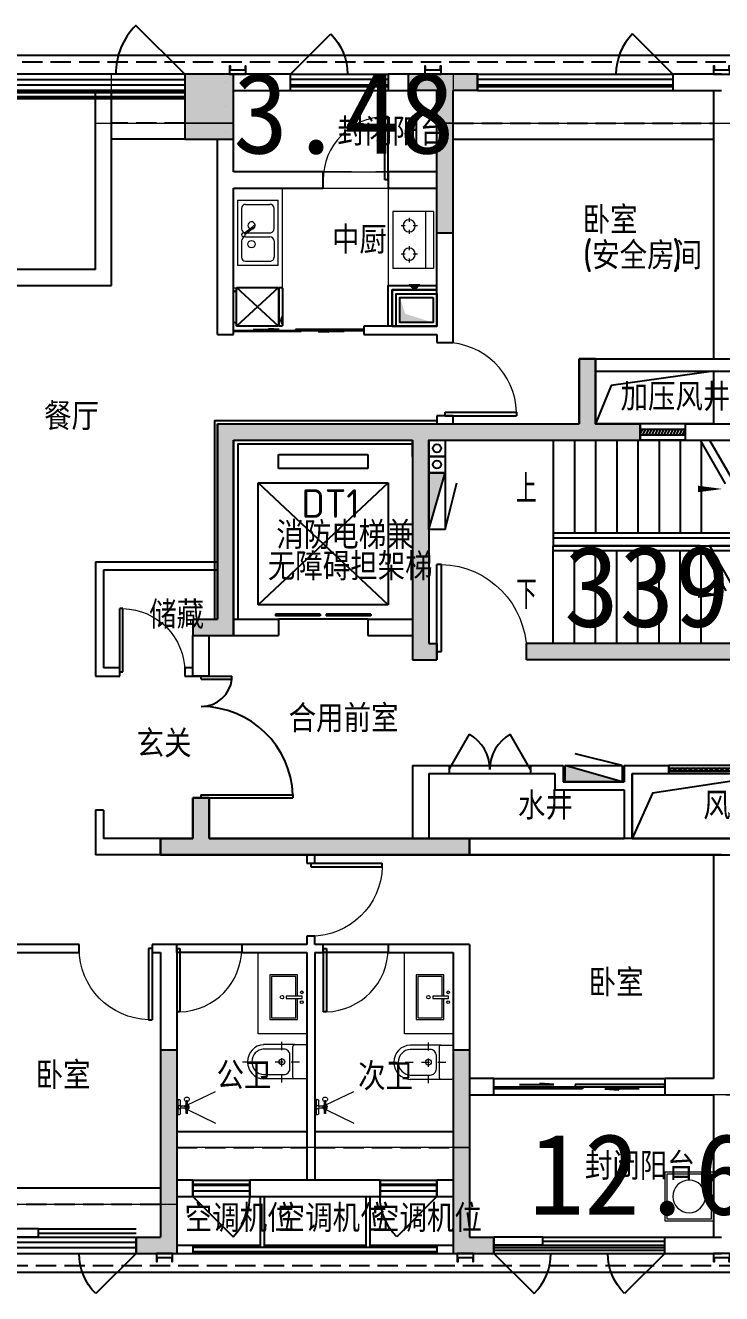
# Model space of a CAD drawing. Extents: x 512858 to 514372, y -232486 to -231710.
# Drawn here: x 513199.88 to 513208.44, y -232245.08 to -232229.49 of the extents above; entities that cross this region are included whole.
import ezdxf

# ---------------------------------------------------------------- set-up
doc = ezdxf.new("R2010")
doc.units = 0
doc.header["$LTSCALE"] = 1000
for name, pattern in [('__DASH', [0.35, 0.25, -0.1]), ('B1+B2户型(2#185报审版）-2$0$__DASH', [0.35, 0.25, -0.1]), ('B1+B2户型(2#185报审版）-2$0$DASH', [0.35, 0.25, -0.1]), ('DASH', [0.35, 0.25, -0.1])]:
    doc.linetypes.add(name, pattern=pattern)
doc.layers.get('0').update_dxf_attribs({"color": 252})
for name, color, linetype in [('0-铝板', 253, 'Continuous'), ('1#HXT-15-27F$0$A-ANNO-50-SYMB', 253, 'Continuous'), ('1#HXT-15-27F$0$A-ANNO-50-TXT', 253, 'Continuous'), ('1#HXT-15-27F$0$A-DOOR', 253, 'Continuous'), ('1#HXT-15-27F$0$A-FIRE-DOOR', 253, 'Continuous'), ('1#HXT-15-27F$0$A-HOLE-E', 253, 'Continuous'), ('1#HXT-15-27F$0$A-PATT-COLU', 253, 'Continuous'), ('1#HXT-15-27F$0$A-STAIR', 253, 'Continuous'), ('1#HXT-15-27F$0$A-STR-CONC-B', 253, 'Continuous'), ('1#HXT-15-27F$0$A-WALL-S', 253, 'Continuous'), ('1#HXT-15-27F$0$A-WINDOW', 253, 'Continuous'), ('1#HXT-15-27F$0$AA-DOOR_FIRE_TEXT', 253, 'Continuous'), ('6#-造型-1F（实施版）金属型材-METAL-S', 253, 'Continuous'), ('A-ANNO-100-TXT', 252, 'Continuous'), ('A-METAL-E', 253, 'Continuous'), ('A-WALL-E', 253, 'Continuous'), ('A-WALL-S', 252, 'Continuous'), ('B1+B2户型(2#185报审版）-2$0$$0$AA-排烟道', 253, 'Continuous'), ('B1+B2户型(2#185报审版）-2$0$A-DOOR', 253, 'Continuous'), ('B1+B2户型(2#185报审版）-2$0$A-FIRE-DOOR', 253, 'Continuous'), ('B1+B2户型(2#185报审版）-2$0$A-HOLE-E', 253, 'Continuous'), ('B1+B2户型(2#185报审版）-2$0$A-METAL-E', 253, 'Continuous'), ('B1+B2户型(2#185报审版）-2$0$A-PART-S', 253, 'Continuous'), ('B1+B2户型(2#185报审版）-2$0$A-PATT-COLU', 253, 'Continuous'), ('B1+B2户型(2#185报审版）-2$0$A-STR-CONC-B', 253, 'Continuous'), ('B1+B2户型(2#185报审版）-2$0$A-STR-CONC-C', 253, 'Continuous'), ('B1+B2户型(2#185报审版）-2$0$A-STR-CONC-E', 253, 'Continuous'), ('B1+B2户型(2#185报审版）-2$0$A-STR-CONC-H', 253, 'Continuous'), ('B1+B2户型(2#185报审版）-2$0$A-WALL-S', 253, 'Continuous'), ('B1+B2户型(2#185报审版）-2$0$A-WINDOW', 253, 'Continuous'), ('B1+B2户型(2#185报审版）-2$0$FURN', 253, 'Continuous'), ('B1+B2户型(2#185报审版）-2$0$ICDA方案_活动家具', 253, 'Continuous'), ('B1+B2户型(2#185报审版）-2$0$WALL', 253, 'Continuous'), ('PUB_HATCH', 252, 'Continuous')]:
    doc.layers.add(name, color=color, linetype=linetype)
for name, color, linetype, lineweight in [('B1+B2户型(2#185报审版）-2$0$AE-FURN-MOVE', 253, 'Continuous', 20), ('面积-计容-住宅-0.5', 1, 'Continuous', 0), ('面积-计容-住宅-1', 1, 'Continuous', 0)]:
    doc.layers.add(name, color=color, linetype=linetype, lineweight=lineweight)
doc.styles.add('1#HXT-15-27F$0$STANDARD', font='GBENOR', dxfattribs={"bigfont": 'GBCBIG'})
doc.styles.add('dw', font='simhei.ttf')
doc.styles.add('TYDG_02', font='TSSDENG.shx', dxfattribs={"width": 0.8, "bigfont": 'hztxt.shx'})

# ---------------------------------------------------------------- blocks, each defined once
blk = doc.blocks.new('1新176wz14')
at = {"layer": 'A-ANNO-100-TXT', "style": 'TYDG_02'}
for s, height, p in [('封闭阳台', 337.6, (-150981, -1319249, 0)), ('卧室', 337.6, (-147966, -1320333)), ('中厨', 337.6, (-151048, -1320579)), ('(', 350, (-147966, -1320771)), ('安全房间', 337.6, (-147849, -1320771)), (')', 350, (-146866, -1320771)), ('加压风井', 337.6, (-147500, -1322510)), ('餐厅', 337.6, (-154588, -1322748)), ('DT1', 350, (-151423, -1323825)), ('消防电梯兼', 337.6, (-151732, -1324210)), ('无障碍担架梯', 337.6, (-151836, -1324595)), ('储藏', 337.6, (-153295, -1325189, 0)), ('合用前室', 337.6, (-151581, -1326463)), ('玄关', 337.6, (-153449, -1326773)), ('水井', 337.6, (-148762, -1327536)), ('风井', 337.6, (-146484, -1327536)), ('卧室', 337.6, (-147893, -1329714)), ('卧室', 337.6, (-154691, -1330851)), ('公卫', 337.6, (-152467, -1330854, -1)), ('次卫', 337.6, (-150727, -1330865, 0)), ('封闭阳台', 337.6, (-147938, -1331968, 0)), ('空调机位', 337.6, (-152858, -1332609)), ('空调机位', 337.6, (-151715, -1332609)), ('空调机位', 337.6, (-150555, -1332609))]:
    blk.add_text(s, height=height, dxfattribs=at).set_placement(p)
blk = doc.blocks.new('1新173qjoijgwjirwj')
at = {"layer": '6#-造型-1F（实施版）金属型材-METAL-S'}
for points in [[(1777290, -392199), (1756460, -392199, 0.414213), (1756260, -392399), (1756260, -399309)], [(1756590, -399659), (1757760, -399659), (1757760, -406959, 0.414214), (1757960, -407159), (1781290, -407159)]]:
    blk.add_lwpolyline(points, format="xyb", dxfattribs=at)
at = {"layer": '6#-造型-1F（实施版）金属型材-METAL-S', "color": 61, "linetype": '__DASH'}
for points in [[(1777290, -392279), (1756460, -392279, 0.414213), (1756340, -392399), (1756340, -399309)], [(1756590, -399579), (1757840, -399579), (1757840, -406959, 0.414214), (1757960, -407079), (1781290, -407079)]]:
    blk.add_lwpolyline(points, format="xyb", dxfattribs=at)
blk = doc.blocks.new('1新172jwqoiwjg')
at = {"layer": '6#-造型-1F（实施版）金属型材-METAL-S', "color": 130}
for points in [[(1766140, -392429), (1766140, -392329), (1766130, -392329), (1766130, -392379), (1765950, -392379), (1765950, -392329), (1765940, -392329), (1765940, -392429), (1766140, -392429)], [(1768540, -392430), (1768540, -392330), (1768530, -392330), (1768530, -392380), (1768350, -392380), (1768350, -392330), (1768340, -392330), (1768340, -392430), (1768540, -392430)], [(1772090, -392429), (1772090, -392329), (1772080, -392329), (1772080, -392379), (1771900, -392379), (1771900, -392329), (1771890, -392329), (1771890, -392429), (1772090, -392429)], [(1765040, -406929), (1765040, -407029), (1765050, -407029), (1765050, -406979), (1765230, -406979), (1765230, -407029), (1765240, -407029), (1765240, -406929), (1765040, -406929)], [(1768740, -406929), (1768740, -407029), (1768750, -407029), (1768750, -406979), (1768930, -406979), (1768930, -407029), (1768940, -407029), (1768940, -406929), (1768740, -406929)], [(1771890, -406929), (1771890, -407029), (1771900, -407029), (1771900, -406979), (1772080, -406979), (1772080, -407029), (1772090, -407029), (1772090, -406929), (1771890, -406929)]]:
    blk.add_lwpolyline(points, dxfattribs=at)
blk = doc.blocks.new('1新90A$C799B250F')
at = {"layer": '0-铝板', "color": 2}
for name in ['1新173qjoijgwjirwj', '1新172jwqoiwjg']:
    blk.add_blockref(name, (-1756590, 406829, 0), dxfattribs=at)
blk = doc.blocks.new('1新160bcq14-27')
at = {"layer": 'A-METAL-E', "elevation": 0}
for points in [[(5200, 5775), (8600, 5775)], [(9900, 5850), (11100, 5850)], [(9900, 5800), (11100, 5800)], [(12200, 5850), (14600, 5850)], [(12200, 5800), (14600, 5800)], [(5200, 5725), (8600, 5725)], [(8700, -7600), (9400, -7600)], [(11000, -7600), (11700, -7600)], [(8700, -7650), (9400, -7650)], [(11000, -7650), (11700, -7650)], [(6800, -8200), (8000, -8200)], [(6800, -8250), (8000, -8250)]]:
    blk.add_lwpolyline(points, dxfattribs=at)
at = {"layer": 'A-METAL-E'}
for points in [[(13000, -8300), (14500, -8300)], [(13000, -8350), (14500, -8350)]]:
    blk.add_lwpolyline(points, dxfattribs=at)
at = {"layer": 'A-WALL-E', "elevation": 0}
for points in [[(5200, 5800), (8600, 5800)], [(5200, 5700), (8600, 5700)]]:
    blk.add_lwpolyline(points, dxfattribs=at)
at = {"layer": 'A-WALL-S'}
for p, q in [((6800, -8200), (5900, -8200)), ((6800, -8300), (6800, -8200)), ((6800, -8300), (5900, -8300)), ((13000, -8300), (12400, -8300)), ((12400, -8400), (12400, -8300)), ((13000, -8400), (12400, -8400)), ((13000, -8400), (13000, -8300))]:
    blk.add_line(p, q, dxfattribs=at)
blk = doc.blocks.new('1新111B1+B2户型(2#185报审版）-2$0$$0$SFEFFSEFSEFESFS')
at = {"layer": 'B1+B2户型(2#185报审版）-2$0$$0$AA-排烟道'}
blk.add_hatch(color=254, dxfattribs=at).paths.add_polyline_path([(220387, 75509), (220327, 75570), (220327, 75448)])
at = {"layer": 'B1+B2户型(2#185报审版）-2$0$$0$AA-排烟道', "color": 254}
for points in [[(220437, 75235), (220837, 75235), (220837, 75735), (220437, 75735)], [(220483, 75280), (220792, 75280), (220792, 75689), (220483, 75689)]]:
    blk.add_lwpolyline(points, close=True, dxfattribs=at)
blk.add_lwpolyline([(220387, 75509), (220327, 75570), (220327, 75448), (220387, 75509)], dxfattribs=at)
blk.add_solid([(220483, 75689), (220682, 75625), (220792, 75689), (220792, 75280)], dxfattribs=at)
at = {"layer": 'B1+B2户型(2#185报审版）-2$0$A-HOLE-E', "ltscale": 0.5}
blk.add_lwpolyline([(220837, 75784), (220837, 75234), (220387, 75234), (220387, 75784)], close=True, dxfattribs=at)
blk = doc.blocks.new('1新123B1+B2户型(2#185报审版）-2$0$FDFSDFSD')
at = {"layer": 'B1+B2户型(2#185报审版）-2$0$AE-FURN-MOVE'}
for points in [[(-600, 600), (0, 600), (0, 0), (-600, 0)], [(-575, 575), (-25, 575), (-25, 25), (-575, 25)]]:
    blk.add_lwpolyline(points, close=True, dxfattribs=at)
blk.add_circle((-300, 300), 200, dxfattribs=at)
blk = doc.blocks.new('1新118B1+B2户型(2#185报审版）-2$0$69865866586652f-nezb')
at = {"color": 250, "linetype": 'B1+B2户型(2#185报审版）-2$0$DASH', "ltscale": 0.2}
for p, q in [((296757, 367901), (296757, 367111)), ((296501, 367416), (297013, 367416))]:
    blk.add_line(p, q, dxfattribs=at)
for p, q in [((296546, 367259), (296546, 367641)), ((296968, 367259), (296968, 367641))]:
    blk.add_line(p, q)
at = {"color": 250}
blk.add_lwpolyline([(296599, 367641), (296599, 367393, 0.414214), (296674, 367318), (296839, 367318, 0.414214), (296914, 367393), (296914, 367641)], format="xyb", dxfattribs=at)
blk.add_lwpolyline([(296546, 367259, -0.414214), (296567, 367281), (296947, 367281, -0.414214), (296968, 367259), (296968, 367132, -0.414214), (296947, 367111), (296567, 367111, -0.414214), (296546, 367132)], format="xyb", close=True)
blk.add_circle((296757, 367416), 35.2, dxfattribs=at)
blk.add_arc((296757, 367629), 211, 3.0492, 176.9508)
blk.add_arc((296757, 367629), 158, 3.0492, 176.9508, dxfattribs=at)
blk = doc.blocks.new('1新117B1+B2户型(2#185报审版）-2$0$235345')
at = {"layer": 'B1+B2户型(2#185报审版）-2$0$AE-FURN-MOVE', "extrusion": (0.001411, -2.82684e-05, 0.999999)}
for points in [[(20, 289), (20, 550), (-320, 550), (-320, 0), (20, 0), (20, 261)], [(0, 289), (0, 530), (-300, 530), (-300, 20), (0, 20), (0, 261)]]:
    blk.add_lwpolyline(points, dxfattribs=at)
at = {"layer": 'B1+B2户型(2#185报审版）-2$0$AE-FURN-MOVE', "extrusion": (0.001411, -2.82684e-05, 0.999999), "elevation": -1}
blk.add_lwpolyline([(-116, 261), (78, 261), (78, 289), (-116, 289)], close=True, dxfattribs=at)
at = {"layer": 'B1+B2户型(2#185报审版）-2$0$AE-FURN-MOVE'}
for centre, radius in [((74, 335), 17.1), ((-169, 275), 21.4), ((73, 215), 17.1)]:
    blk.add_circle(centre, radius, dxfattribs=at)
blk = doc.blocks.new('1新121B1+B2户型(2#185报审版）-2$0$6986586658ff3d')
at = {"layer": 'B1+B2户型(2#185报审版）-2$0$AE-FURN-MOVE'}
for p, q in [((-101, 77), (-82, 77)), ((-101, -77), (-101, 77)), ((-82, -77), (-82, 77)), ((-66, 14), (-13, 14)), ((-14, 13), (-14, 77)), ((13, 14), (14, 14)), ((14, 96), (34, 96)), ((14, 13), (14, 96)), ((14, 77), (34, 77)), ((-101, -67), (-82, -67)), ((-101, -77), (-82, -77)), ((-66, -14), (-13, -14)), ((-14, -77), (-14, -13)), ((13, -14), (14, -14)), ((14, -96), (14, -13)), ((14, -77), (34, -77)), ((14, -96), (34, -96))]:
    blk.add_line(p, q, dxfattribs=at)
for points in [[(-101, 27), (-445, 194)], [(-99, -28), (-445, -197)]]:
    blk.add_lwpolyline(points, dxfattribs=at)
for centre, radius in [((-91, 0), 28.8), ((-91, 0), 24), ((0, 0), 19.2)]:
    blk.add_circle(centre, radius, dxfattribs=at)
for centre, radius, start, end in [((-91, 96), 28.8, 289.4712, 250.5288), ((10, 72), 24.4, 78.4801, 168.9001), ((10, -72), 24.4, 191.0999, 281.5199)]:
    blk.add_arc(centre, radius, start, end, dxfattribs=at)
blk = doc.blocks.new('1新113B1+B2户型(2#185报审版）-2$0$$DorLib2D$00000114')
at = {"color": 0}
blk.add_line((0.5, 0), (-0.207, 0.707), dxfattribs=at)
blk.add_arc((0.5, 0), 1, 135, 180, dxfattribs=at)
blk = doc.blocks.new('1新120B1+B2户型(2#185报审版）-2$0$6986586658665A-Kitchen-4')
at = {"layer": 'B1+B2户型(2#185报审版）-2$0$AE-FURN-MOVE'}
for p, q in [((-400, -500), (-400, 0)), ((400, 0), (-400, 0)), ((400, 0), (400, -500)), ((-350, -100), (-350, -400)), ((-100, -50), (-300, -50)), ((-50, -100), (-50, -400)), ((-16, -94), (67, -201)), ((-4, -84), (79, -191)), ((0, -115), (0, -400)), ((300, -50), (50, -50)), ((350, -100), (350, -400)), ((-100, -450), (-300, -450)), ((50, -450), (300, -450)), ((-400, -500), (400, -500))]:
    blk.add_line(p, q, dxfattribs=at)
for centre, major_axis, start_param, end_param in [((-300, -100), (0, 50), 0.000591, 1.571387), ((-140, -173), (0, 45), 4.711392, 10.994577), ((-100, -100), (0, 50), 4.711798, 6.282594), ((-23, -73), (-0.2, 22.5), 4.156064, 9.712232), ((50, -100), (0, 50), -0.000202, 1.373206), ((90, -173), (0.1, 45), 1.556657, 7.383522), ((300, -100), (0, 50), 4.711798, 6.282594), ((77, -201), (0, 10), 1.588727, 6.019143), ((-300, -400), (0, 50), 1.570205, 3.141002), ((-100, -400), (0, 50), 3.142184, 4.71298), ((50, -400), (0, 50), 1.570205, 3.141002), ((300, -400), (0, 50), 3.142184, 4.71298)]:
    blk.add_ellipse(centre, major_axis=major_axis, ratio=1, start_param=start_param, end_param=end_param, dxfattribs=at)
blk = doc.blocks.new('1新119B1+B2户型(2#185报审版）-2$0$6986586658665A-Kitchen-1')
at = {"layer": 'B1+B2户型(2#185报审版）-2$0$AE-FURN-MOVE'}
for p, q in [((-350, 0), (350, 0)), ((-350, -500), (-350, 0)), ((350, -500), (350, 0)), ((-175, -150), (-175, -100)), ((175, -150), (175, -100)), ((-275, -200), (-225, -200)), ((-175, -300), (-175, -250)), ((-125, -200), (-75, -200)), ((75, -200), (125, -200)), ((175, -300), (175, -250)), ((225, -200), (275, -200)), ((-350, -400), (350, -400)), ((-350, -500), (350, -500))]:
    blk.add_line(p, q, dxfattribs=at)
for centre in [(-175, -200), (175, -200)]:
    blk.add_circle(centre, 75, dxfattribs=at)
blk = doc.blocks.new('1新122B1+B2户型(2#185报审版）-2$0$A$C75447C14')
at = {"layer": 'B1+B2户型(2#185报审版）-2$0$ICDA方案_活动家具'}
for p, q in [((-238, 559), (-238, 588)), ((237, 559), (-238, 559)), ((-238, 35), (-238, 551)), ((-238, 551), (237, 551)), ((237, 551), (-238, 35)), ((-238, 551), (237, 35)), ((-225, 600), (225, 600)), ((237, 588), (237, 559)), ((237, 588), (237, 559)), ((237, 551), (237, 35)), ((237, 551), (237, 35)), ((237, 35), (-238, 35)), ((-185, 0), (-205, 35)), ((185, 0), (-185, 0)), ((205, 35), (185, 0))]:
    blk.add_line(p, q, dxfattribs=at)
at = {"layer": 'B1+B2户型(2#185报审版）-2$0$ICDA方案_活动家具', "extrusion": (4.4081e-39, -1.44111e-29, -1)}
for centre, major_axis, start_param, end_param in [((-225, 588), (8.61, -8.61), 2.356194, 3.926991), ((165, 655), (50.2, -50.2), 0.10668, 1.464116)]:
    blk.add_ellipse(centre, major_axis=major_axis, ratio=1, start_param=start_param, end_param=end_param, dxfattribs=at)
at = {"layer": 'B1+B2户型(2#185报审版）-2$0$ICDA方案_活动家具', "extrusion": (4.40811e-39, -1.44111e-29, -1)}
blk.add_ellipse((225, 588), major_axis=(-8.61, -8.61), ratio=1, start_param=2.356194, end_param=3.926991, dxfattribs=at)
blk = doc.blocks.new('1新116B1+B2户型(2#185报审版）-2$0$$WINLIB2D$00000001')
at = {"color": 0}
for points in [[(-0.5, 0.5), (-0.5, -0.5)], [(-0.5, 0.5), (0.5, 0.5)], [(0.5, -0.5), (0.5, 0.5)], [(0.5, 0.1667), (-0.5, 0.1667)], [(0.5, -0.1667), (-0.5, -0.1667)], [(-0.5, -0.5), (0.5, -0.5)]]:
    blk.add_lwpolyline(points, dxfattribs=at)
blk = doc.blocks.new('1新112B1+B2户型(2#185报审版）-2$0$$DorLib2D$00000001')
for p, q in [((0.45, 0.975), (0.5, 0.975)), ((0.45, 0), (0.45, 0.975)), ((0.5, 0), (0.5, 0.975)), ((0.5, 0), (0.45, 0))]:
    blk.add_line(p, q)
at = {"lineweight": 13}
blk.add_arc((0.475, 0), 0.975, 91.4693, 180, dxfattribs=at)
blk = doc.blocks.new('1新115B1+B2户型(2#185报审版）-2$0$$DorLib2D$00000225')
at = {"color": 0}
for p, q in [((0.475, -0.001), (0.475, 0.752)), ((0.475, 0.752), (0.5, 0.752)), ((0.5, -0.001), (0.5, 0.752)), ((-0.5, 0), (-0.5, 0.252)), ((-0.475, 0.252), (-0.5, 0.252)), ((-0.475, 0), (-0.475, 0.252)), ((-0.475, 0), (-0.5, 0)), ((0.475, -0.001), (0.5, -0.001))]:
    blk.add_line(p, q, dxfattribs=at)
for centre, radius, start, end in [((0.505, -0.002), 0.755, 92.2493, 179.7238), ((-0.501, 0.003), 0.251, 359.7899, 84.0974)]:
    blk.add_arc(centre, radius, start, end, dxfattribs=at)
blk = doc.blocks.new('1新114B1+B2户型(2#185报审版）-2$0$$DorLib2D$00000131')
at = {"color": 0, "linetype": 'Continuous'}
for p, q in [((0.15, 0.125), (0.2319, 0.1973)), ((0.2319, 0.1973), (0.2319, 0.125)), ((-0.5, 0.125), (-0.5, 0)), ((0.0192, 0.125), (-0.5, 0.125)), ((0.0192, 0), (0.0192, 0.125)), ((0.35, 0.125), (0.15, 0.125)), ((-0.5, 0), (0.0192, 0)), ((-0.024, 0), (0.5, 0)), ((-0.024, -0.125), (-0.024, 0)), ((0.5, 0), (0.5, -0.125)), ((-0.35, -0.125), (-0.15, -0.125)), ((-0.2319, -0.1973), (-0.2319, -0.125)), ((-0.15, -0.125), (-0.2319, -0.1973)), ((0.5, -0.125), (-0.024, -0.125))]:
    blk.add_line(p, q, dxfattribs=at)
blk = doc.blocks.new('1新159_FZH')
blk.add_lwpolyline([(-0.5, -0.5), (0.5, -0.5), (0.5, 0.5), (-0.5, 0.5)], close=True)
at = {"layer": 'PUB_HATCH'}
blk.add_solid([(-0.5, -0.5), (0.5, -0.5), (-0.5, 0.5), (0.5, 0.5)], dxfattribs=at)
blk = doc.blocks.new('1新110B1+B2户型(2#185报审版）-2')
at = {"layer": 'B1+B2户型(2#185报审版）-2$0$A-PATT-COLU'}
for points in [[(-149657, -995104), (-149657, -994971), (-150107, -994971), (-150107, -995171), (-149757, -995171)], [(-149257, -994971), (-149657, -994971), (-149657, -995104), (-149557, -995171), (-149257, -995171)], [(-149557, -996921), (-149557, -995171), (-149657, -995104), (-149757, -995171), (-149757, -996921)], [(-147907, -999338), (-147807, -999271), (-147807, -998471), (-148007, -998471), (-148007, -999271)], [(-152457, -999271), (-152257, -999471), (-150057, -999471), (-149957, -999404), (-149957, -999271)], [(-152457, -1001071), (-152257, -1001071), (-152257, -999471), (-152457, -999271)], [(-149957, -999404), (-149857, -999471), (-149657, -999471), (-149657, -999271), (-149957, -999271)], [(-149657, -999271), (-149657, -999471), (-147907, -999471), (-147907, -999338), (-148007, -999271)], [(-147907, -999338), (-147907, -999471), (-147707, -999471), (-147707, -999271), (-147807, -999271)], [(-150057, -999671), (-149857, -999671), (-149857, -999471), (-149957, -999404), (-150057, -999471)], [(-152457, -1001671), (-152257, -1001871), (-152257, -1001071), (-152457, -1001071)], [(-152757, -1001871), (-152657, -1001871), (-152657, -1001671), (-152757, -1001671)], [(-152657, -1001671), (-152657, -1001871), (-152257, -1001871), (-152457, -1001671)], [(-152657, -1004438), (-152557, -1004371), (-152557, -1003871), (-152757, -1003871), (-152757, -1004371)], [(-152657, -1004438), (-152757, -1004371), (-153157, -1004371), (-153157, -1004571), (-152657, -1004571)], [(-151257, -1004571), (-151257, -1004371), (-152557, -1004371), (-152657, -1004438), (-152657, -1004571)], [(-149357, -1004371), (-151257, -1004371), (-151257, -1004571), (-149357, -1004571)], [(-153157, -1006971), (-153157, -1008671), (-152957, -1008671), (-152957, -1006971)], [(-149557, -1006971), (-149557, -1007421), (-149357, -1007421), (-149357, -1006971)], [(-149357, -1007421), (-149557, -1007421), (-149557, -1008671), (-149357, -1008671)], [(-152957, -1008671), (-153157, -1008671), (-153157, -1009271), (-152957, -1009471)], [(-149357, -1008671), (-149557, -1008671), (-149557, -1009471), (-149357, -1009271)], [(-153457, -1009471), (-152957, -1009471), (-153157, -1009271), (-153457, -1009271)], [(-149357, -1009271), (-149557, -1009471), (-149057, -1009471), (-149057, -1009271)]]:
    blk.add_hatch(color=256, dxfattribs=at).paths.add_polyline_path(points)
at = {"layer": 'B1+B2户型(2#185报审版）-2$0$A-DOOR'}
for p, q in [((-152157, -1005671), (-152957, -1005671)), ((-152157, -1005771), (-152957, -1005771)), ((-150357, -1005671), (-151157, -1005671)), ((-150357, -1005771), (-151157, -1005771)), ((-149057, -1007321), (-146957, -1007321)), ((-149057, -1007521), (-146957, -1007521))]:
    blk.add_line(p, q, dxfattribs=at)
at = {"layer": 'B1+B2户型(2#185报审版）-2$0$A-METAL-E'}
for points in [[(-151932, -1008771), (-151932, -1009396)], [(-151882, -1008771), (-151882, -1009396)], [(-150632, -1008771), (-150632, -1009396)], [(-150582, -1008771), (-150582, -1009396)], [(-152757, -1009396), (-149757, -1009396)], [(-152757, -1009446), (-149757, -1009446)]]:
    blk.add_lwpolyline(points, dxfattribs=at)
at = {"layer": 'B1+B2户型(2#185报审版）-2$0$A-PART-S'}
for p, q in [((-151557, -994971), (-152257, -994971)), ((-151557, -995171), (-151557, -994971)), ((-150107, -994971), (-150357, -994971)), ((-150357, -994971), (-150357, -995171)), ((-149257, -994971), (-149257, -995171)), ((-146257, -994971), (-146857, -994971)), ((-146857, -994971), (-146857, -995171)), ((-152257, -995171), (-151557, -995171)), ((-150357, -995171), (-150107, -995171)), ((-146857, -995171), (-146257, -995171)), ((-152757, -1008571), (-152957, -1008571)), ((-152757, -1008771), (-152757, -1008571)), ((-151257, -1008571), (-152057, -1008571)), ((-152057, -1008571), (-152057, -1008771)), ((-150457, -1008571), (-151257, -1008571)), ((-150457, -1008771), (-150457, -1008571)), ((-149557, -1008571), (-149757, -1008571)), ((-149757, -1008571), (-149757, -1008771)), ((-152957, -1008771), (-152757, -1008771)), ((-152057, -1008771), (-151257, -1008771)), ((-151257, -1008771), (-150457, -1008771)), ((-149757, -1008771), (-149557, -1008771)), ((-153457, -1009471), (-153457, -1009271)), ((-152957, -1009371), (-152757, -1009371)), ((-152757, -1009371), (-152757, -1009471)), ((-149757, -1009371), (-149557, -1009371)), ((-149757, -1009371), (-149757, -1009471)), ((-149057, -1009471), (-149057, -1009371)), ((-146957, -1009371), (-146957, -1009271)), ((-146957, -1009271), (-146257, -1009271)), ((-146957, -1009471), (-146957, -1009371)), ((-152957, -1009471), (-152757, -1009471)), ((-149757, -1009471), (-149557, -1009471)), ((-146957, -1009471), (-146257, -1009471))]:
    blk.add_line(p, q, dxfattribs=at)
at = {"layer": 'B1+B2户型(2#185报审版）-2$0$A-STR-CONC-B'}
for p, q in [((-149657, -994971), (-150107, -994971)), ((-150107, -995171), (-150107, -994971)), ((-149257, -994971), (-149657, -994971)), ((-149257, -995171), (-149257, -994971)), ((-149757, -995171), (-150107, -995171)), ((-149757, -996921), (-149757, -995171)), ((-149557, -996921), (-149557, -995171)), ((-149257, -995171), (-149557, -995171)), ((-149757, -996921), (-149557, -996921)), ((-148007, -999271), (-148007, -998471)), ((-148007, -998471), (-147807, -998471)), ((-147807, -999271), (-147807, -998471)), ((-152457, -999271), (-149957, -999271)), ((-152457, -1001071), (-152457, -999271)), ((-149957, -999271), (-149657, -999271)), ((-149657, -999271), (-148007, -999271)), ((-147807, -999271), (-147707, -999271)), ((-152257, -999471), (-150057, -999471)), ((-152257, -1001071), (-152257, -999471)), ((-150057, -999671), (-150057, -999471)), ((-149857, -999671), (-149857, -999471)), ((-149857, -999471), (-149657, -999471)), ((-149657, -999471), (-147907, -999471)), ((-147907, -999471), (-147707, -999471)), ((-152457, -1001671), (-152457, -1001071)), ((-152257, -1001871), (-152257, -1001071)), ((-152757, -1001671), (-152657, -1001671)), ((-152757, -1001671), (-152757, -1001871)), ((-152657, -1001671), (-152457, -1001671)), ((-152757, -1001871), (-152657, -1001871)), ((-152657, -1001871), (-152257, -1001871)), ((-152757, -1004371), (-152757, -1003871)), ((-152757, -1003871), (-152557, -1003871)), ((-152557, -1004371), (-152557, -1003871)), ((-152757, -1004371), (-153157, -1004371)), ((-153157, -1004571), (-153157, -1004371)), ((-151257, -1004371), (-152557, -1004371)), ((-149357, -1004371), (-151257, -1004371)), ((-149357, -1004571), (-149357, -1004371)), ((-152657, -1004571), (-153157, -1004571)), ((-151257, -1004571), (-152657, -1004571)), ((-149357, -1004571), (-151257, -1004571)), ((-153157, -1006971), (-153157, -1008671)), ((-152957, -1006971), (-153157, -1006971)), ((-152957, -1006971), (-152957, -1008671)), ((-149557, -1006971), (-149557, -1007421)), ((-149357, -1006971), (-149557, -1006971)), ((-149357, -1006971), (-149357, -1007421)), ((-149557, -1007421), (-149557, -1008671)), ((-149357, -1007421), (-149357, -1008671)), ((-153157, -1008671), (-153157, -1009271)), ((-152957, -1008671), (-152957, -1009471)), ((-149557, -1008671), (-149557, -1009471)), ((-149357, -1008671), (-149357, -1009271)), ((-153457, -1009271), (-153157, -1009271)), ((-153457, -1009271), (-153457, -1009471)), ((-149357, -1009271), (-149057, -1009271)), ((-149057, -1009271), (-149057, -1009471)), ((-153457, -1009471), (-152957, -1009471)), ((-149557, -1009471), (-149057, -1009471))]:
    blk.add_line(p, q, dxfattribs=at)
at = {"layer": 'B1+B2户型(2#185报审版）-2$0$A-STR-CONC-E'}
for points in [[(-152857, -995771), (-153757, -995771)], [(-149557, -995771), (-146357, -995771)], [(-152957, -1007971), (-151357, -1007971)], [(-151257, -1007971), (-149557, -1007971)], [(-153157, -1008671), (-155657, -1008671)], [(-152757, -1009371), (-151957, -1009371)], [(-151957, -1009371), (-151932, -1009371)], [(-151882, -1009371), (-150632, -1009371)], [(-150582, -1009371), (-150557, -1009371)], [(-150557, -1009371), (-149757, -1009371)], [(-152757, -1009471), (-149757, -1009471)]]:
    blk.add_lwpolyline(points, dxfattribs=at)
at = {"layer": 'B1+B2户型(2#185报审版）-2$0$A-STR-CONC-H', "linetype": 'B1+B2户型(2#185报审版）-2$0$DASH'}
for points in [[(-152857, -995571), (-153757, -995571)], [(-149557, -995571), (-146357, -995571)], [(-152957, -1008171), (-151357, -1008171)], [(-151257, -1008171), (-149557, -1008171)], [(-153157, -1008871), (-155657, -1008871)]]:
    blk.add_lwpolyline(points, dxfattribs=at)
at = {"layer": 'B1+B2户型(2#185报审版）-2$0$A-WALL-S'}
for p, q in [((-153957, -997371), (-153957, -995171)), ((-153957, -995171), (-153757, -995171)), ((-153757, -997571), (-153757, -995171)), ((-152357, -995071), (-152357, -995071)), ((-146357, -995171), (-146357, -998471)), ((-152357, -995371), (-152357, -995371)), ((-152457, -996271), (-152457, -995771)), ((-152357, -995671), (-152357, -995671)), ((-152257, -996171), (-152257, -995771)), ((-152457, -998171), (-152457, -996271)), ((-151157, -996171), (-152257, -996171)), ((-151157, -996371), (-151157, -996171)), ((-149757, -996171), (-150357, -996171)), ((-150357, -996171), (-150357, -996371)), ((-149757, -996371), (-149757, -996171)), ((-152257, -998071), (-152257, -996371)), ((-152257, -996371), (-151157, -996371)), ((-150357, -996371), (-149757, -996371)), ((-149757, -998071), (-149757, -996921)), ((-149557, -998071), (-149557, -996921)), ((-153957, -997371), (-155757, -997371)), ((-155757, -997571), (-153757, -997571)), ((-152257, -998171), (-152257, -998071)), ((-149757, -998071), (-150657, -998071)), ((-150657, -998071), (-150657, -998171)), ((-152457, -998171), (-152257, -998171)), ((-150657, -998171), (-149757, -998171)), ((-147807, -998471), (-146257, -998471)), ((-147807, -998621), (-146257, -998621)), ((-152457, -1000971), (-153957, -1000971)), ((-153957, -1000971), (-153957, -1002371)), ((-152457, -1001071), (-153857, -1001071)), ((-153857, -1001071), (-153857, -1002271)), ((-152757, -1002271), (-152757, -1001871)), ((-152557, -1002371), (-152557, -1001871)), ((-153657, -1002271), (-153857, -1002271)), ((-153657, -1002371), (-153657, -1002271)), ((-152757, -1002271), (-152857, -1002271)), ((-152857, -1002271), (-152857, -1002371)), ((-153957, -1002371), (-153657, -1002371)), ((-152857, -1002371), (-152757, -1002371)), ((-152557, -1002371), (-152757, -1002371)), ((-152557, -1003871), (-152757, -1003871)), ((-153957, -1004021), (-153957, -1004571)), ((-153857, -1004021), (-153957, -1004021)), ((-153857, -1004021), (-153857, -1004371)), ((-153157, -1004371), (-153857, -1004371)), ((-146257, -1004371), (-149357, -1004371)), ((-153157, -1004571), (-153957, -1004571)), ((-151357, -1004571), (-151357, -1004671)), ((-151357, -1004671), (-151257, -1004671)), ((-151257, -1004671), (-151257, -1004571)), ((-146257, -1004571), (-149357, -1004571)), ((-146357, -1004571), (-146357, -1007321)), ((-151257, -1005571), (-151357, -1005571)), ((-151357, -1005571), (-151357, -1005671)), ((-151257, -1005671), (-151257, -1005571)), ((-154157, -1005671), (-155457, -1005671)), ((-155457, -1005771), (-154157, -1005771)), ((-154157, -1005771), (-154157, -1005671)), ((-153057, -1005671), (-153257, -1005671)), ((-153257, -1005671), (-153257, -1005771)), ((-153257, -1005771), (-153157, -1005771)), ((-153157, -1005771), (-153157, -1006971)), ((-152957, -1005671), (-153057, -1005671)), ((-152957, -1005771), (-152957, -1005671)), ((-152957, -1005771), (-152957, -1006971)), ((-152957, -1005771), (-152957, -1005771)), ((-151357, -1005671), (-152157, -1005671)), ((-152157, -1005671), (-152157, -1005771)), ((-152157, -1005771), (-151357, -1005771)), ((-151357, -1005771), (-151357, -1008571)), ((-151157, -1005671), (-151257, -1005671)), ((-151257, -1005771), (-151257, -1008571)), ((-151257, -1005771), (-151157, -1005771)), ((-151157, -1005771), (-151157, -1005671)), ((-149357, -1005671), (-150357, -1005671)), ((-150357, -1005671), (-150357, -1005771)), ((-150357, -1005771), (-149557, -1005771)), ((-149557, -1005771), (-149557, -1006971)), ((-149357, -1005671), (-149357, -1006971)), ((-149057, -1007321), (-149357, -1007321)), ((-149057, -1007521), (-149057, -1007321)), ((-146357, -1007321), (-146957, -1007321)), ((-146957, -1007321), (-146957, -1007521)), ((-149357, -1007521), (-149057, -1007521)), ((-146957, -1007521), (-146357, -1007521)), ((-146357, -1007521), (-146357, -1009271))]:
    blk.add_line(p, q, dxfattribs=at)
at = {"layer": 'B1+B2户型(2#185报审版）-2$0$A-WALL-S', "linetype": 'B1+B2户型(2#185报审版）-2$0$__DASH'}
for p, q in [((-149557, -998271), (-149557, -998071)), ((-149757, -998171), (-149757, -998271)), ((-149757, -998271), (-149557, -998271)), ((-149557, -999171), (-149757, -999171)), ((-149757, -999171), (-149757, -999271)), ((-149557, -999271), (-149557, -999171))]:
    blk.add_line(p, q, dxfattribs=at)
at = {"layer": 'B1+B2户型(2#185报审版）-2$0$A-WINDOW'}
for p, q in [((-152857, -994971), (-161757, -994971)), ((-152857, -995038), (-161690, -995038)), ((-152857, -995104), (-161624, -995104)), ((-152857, -995171), (-161557, -995171))]:
    blk.add_line(p, q, dxfattribs=at)
at = {"layer": 'B1+B2户型(2#185报审版）-2$0$A-WINDOW', "extrusion": (0, 0, -1), "elevation": 0}
blk.add_lwpolyline([(152857, -994971), (153458, -994370, -0.198912), (153707, -994971)], format="xyb", dxfattribs=at)
at = {"layer": 'B1+B2户型(2#185报审版）-2$0$AE-FURN-MOVE'}
blk.add_lwpolyline([(-152257, -996371), (-150357, -996371), (-150357, -998071), (-150357, -998071), (-150357, -998071)], dxfattribs=at)
at = {"layer": 'B1+B2户型(2#185报审版）-2$0$AE-FURN-MOVE', "elevation": 0}
blk.add_lwpolyline([(-152257, -997596), (-151657, -997596), (-151657, -996371)], dxfattribs=at)
at = {"layer": 'B1+B2户型(2#185报审版）-2$0$AE-FURN-MOVE'}
for points in [[(-150307, -998071), (-149757, -998071), (-149757, -997621), (-150307, -997621)], [(-151957, -1005771), (-151357, -1005771), (-151357, -1006771), (-151957, -1006771)], [(-150157, -1005771), (-149557, -1005771), (-149557, -1006771), (-150157, -1006771)]]:
    blk.add_lwpolyline(points, close=True, dxfattribs=at)
at = {"layer": 'B1+B2户型(2#185报审版）-2$0$WALL'}
for points in [[(-150357, -998071), (-150357, -997571), (-149757, -997571)], [(-150307, -998071), (-150307, -997621), (-149757, -997621)]]:
    blk.add_lwpolyline(points, dxfattribs=at)
for name, p, rotation in [('1新122B1+B2户型(2#185报审版）-2$0$A$C75447C14', (-152257, -997833, 0), 270), ('1新117B1+B2户型(2#185报审版）-2$0$235345', (-151493, -1006596, 0), 0.0020718124973587), ('1新117B1+B2户型(2#185报审版）-2$0$235345', (-149693, -1006596, 0), 0.0020718124973587)]:
    blk.add_blockref(name, p, dxfattribs=dict(rotation=rotation))
at = {"extrusion": (2.93874e-39, -2.8026e-45, -1), "zscale": -1, "rotation": 270}
blk.add_blockref('1新111B1+B2户型(2#185报审版）-2$0$$0$SFEFFSEFSEFESFS', (74523, -777234), dxfattribs=at)
at = {"layer": 'B1+B2户型(2#185报审版）-2$0$A-DOOR', "linetype": 'B1+B2户型(2#185报审版）-2$0$__DASH'}
for p, xscale, yscale, zscale, rotation in [((-150757, -996271), -800, -800, 200, 179.9999999999487), ((-149657, -998721), -900, -900, 200, 90), ((-151307, -1005121), -900, 900, 100, 270.0000452578169), ((-153707, -1005721), -900, 900, 100, 180)]:
    blk.add_blockref('1新112B1+B2户型(2#185报审版）-2$0$$DorLib2D$00000001', p, dxfattribs=dict(at, xscale=xscale, yscale=yscale, zscale=zscale, rotation=rotation))
at = {"layer": 'B1+B2户型(2#185报审版）-2$0$A-DOOR', "zscale": 100, "rotation": 180}
for name, p, xscale, yscale in [('1新114B1+B2户型(2#185报审版）-2$0$$DorLib2D$00000131', (-151457, -998121), -1600, 100), ('1新112B1+B2户型(2#185报审版）-2$0$$DorLib2D$00000001', (-153257, -1002321), 800, -800), ('1新112B1+B2户型(2#185报审版）-2$0$$DorLib2D$00000001', (-152557, -1005721), 800, 800), ('1新112B1+B2户型(2#185报审版）-2$0$$DorLib2D$00000001', (-150757, -1005721), 800, 800)]:
    blk.add_blockref(name, p, dxfattribs=dict(at, xscale=xscale, yscale=yscale))
at = {"layer": 'B1+B2户型(2#185报审版）-2$0$A-DOOR', "xscale": 2100, "yscale": -200, "zscale": 200}
blk.add_blockref('1新114B1+B2户型(2#185报审版）-2$0$$DorLib2D$00000131', (-148007, -1007421), dxfattribs=at)
at = {"layer": 'B1+B2户型(2#185报审版）-2$0$A-FIRE-DOOR', "xscale": -1500, "yscale": -1500, "zscale": 200, "rotation": 90}
blk.add_blockref('1新115B1+B2户型(2#185报审版）-2$0$$DorLib2D$00000225', (-152657, -1003121), dxfattribs=at)
at = {"layer": 'B1+B2户型(2#185报审版）-2$0$A-STR-CONC-C', "xscale": 600, "yscale": 800.0000000116415, "zscale": 800.0000000116415}
blk.add_blockref('1新159_FZH', (-152557, -995371), dxfattribs=at)
at = {"layer": 'B1+B2户型(2#185报审版）-2$0$A-WINDOW', "linetype": 'B1+B2户型(2#185报审版）-2$0$__DASH', "yscale": 700, "zscale": -700}
for p, xscale in [((-151207, -994971), -700), ((-147207, -994971), 700)]:
    blk.add_blockref('1新113B1+B2户型(2#185报审版）-2$0$$DorLib2D$00000114', p, dxfattribs=dict(at, xscale=xscale))
at = {"layer": 'B1+B2户型(2#185报审版）-2$0$A-WINDOW', "yscale": 200, "zscale": 200}
for p, xscale, rotation in [((-150957, -995071), -1200, 180.0000277296439), ((-148057, -995071), -2400, 180)]:
    blk.add_blockref('1新116B1+B2户型(2#185报审版）-2$0$$WINLIB2D$00000001', p, dxfattribs=dict(at, xscale=xscale, rotation=rotation))
at = {"layer": 'B1+B2户型(2#185报审版）-2$0$A-WINDOW'}
for p, xscale, yscale, zscale in [((-152407, -1008671), 700, 200, 200), ((-150107, -1008671), 700, 200, 200), ((-154507, -1009371), 2100, 200, 200), ((-148007, -1009421), 2100, 100, 100)]:
    blk.add_blockref('1新116B1+B2户型(2#185报审版）-2$0$$WINLIB2D$00000001', p, dxfattribs=dict(at, xscale=xscale, yscale=yscale, zscale=zscale))
at = {"layer": 'B1+B2户型(2#185报审版）-2$0$A-WINDOW', "linetype": 'B1+B2户型(2#185报审版）-2$0$__DASH', "yscale": 700, "zscale": -700, "rotation": 180}
for p, xscale in [((-152407, -1008771), 700), ((-150107, -1008771), -700), ((-153807, -1009471), -700), ((-148707, -1009471), 700), ((-147307, -1009471), -700)]:
    blk.add_blockref('1新113B1+B2户型(2#185报审版）-2$0$$DorLib2D$00000114', p, dxfattribs=dict(at, xscale=xscale))
at = {"layer": 'B1+B2户型(2#185报审版）-2$0$AE-FURN-MOVE', "rotation": 90.00207625545772}
for p in [(215764, -1303859), (217564, -1303864)]:
    blk.add_blockref('1新118B1+B2户型(2#185报审版）-2$0$69865866586652f-nezb', p, dxfattribs=at)
at = {"layer": 'B1+B2户型(2#185报审版）-2$0$AE-FURN-MOVE', "extrusion": (2.82798e-05, -4.50757e-07, -1), "zscale": -1}
for p in [(152923, -1007673, -4), (151223, -1007673, -4)]:
    blk.add_blockref('1新121B1+B2户型(2#185报审版）-2$0$6986586658ff3d', p, dxfattribs=at)
at = {"layer": 'B1+B2户型(2#185报审版）-2$0$AE-FURN-MOVE', "color": 1, "extrusion": (2.93874e-39, 5.60519e-45, -1), "zscale": -1, "rotation": 359.9997035940846}
blk.add_blockref('1新123B1+B2户型(2#185报审版）-2$0$FDFSDFSD', (146957, -1009071), dxfattribs=at)
at = {"layer": 'B1+B2户型(2#185报审版）-2$0$FURN', "rotation": 90}
blk.add_blockref('1新120B1+B2户型(2#185报审版）-2$0$6986586658665A-Kitchen-4', (-152210, -996921), dxfattribs=at)
at = {"layer": 'B1+B2户型(2#185报审版）-2$0$FURN', "extrusion": (2.93874e-39, -1.44111e-29, -1), "zscale": -1, "rotation": 270}
blk.add_blockref('1新119B1+B2户型(2#185报审版）-2$0$6986586658665A-Kitchen-1', (150298, -997010, 0), dxfattribs=at)
blk = doc.blocks.new('1新231#HXT-15-27F$0$$TWTSYS$00000508')
for p, q in [((-0.5, 0.5), (0.324, 1.224)), ((-0.5, 0.5), (-0.5, -0.5)), ((-0.5, -0.5), (0.5, 0.5)), ((0.5, 0.5), (-0.5, 0.5)), ((0.5, -0.5), (0.5, 0.5)), ((-0.5, -0.5), (0.5, -0.5))]:
    blk.add_line(p, q)
blk.add_solid([(0.5, -0.5), (0.5, 0.5), (-0.5, -0.5)])
blk = doc.blocks.new('1新241#HXT-15-27F$0$$WINLIB2D$00000039')
at = {"color": 0}
for points in [[(-0.5, 0.5), (-0.5, -0.5)], [(0.5, 0.5), (-0.5, 0.5)], [(0.5, -0.5), (0.5, 0.5)], [(-0.5, 0.167), (0.5, 0.167)], [(-0.384, -0.167), (-0.448, 0.167)], [(-0.316, -0.167), (-0.38, 0.167)], [(-0.248, -0.167), (-0.312, 0.167)], [(-0.18, -0.167), (-0.244, 0.167)], [(-0.112, -0.167), (-0.176, 0.167)], [(-0.044, -0.167), (-0.108, 0.167)], [(0.024, -0.167), (-0.04, 0.167)], [(0.092, -0.167), (0.028, 0.167)], [(0.16, -0.167), (0.096, 0.167)], [(0.228, -0.167), (0.164, 0.167)], [(0.296, -0.167), (0.232, 0.167)], [(0.364, -0.167), (0.3, 0.167)], [(0.432, -0.167), (0.368, 0.167)], [(0.5, -0.167), (0.436, 0.167)], [(-0.452, -0.167), (-0.5, 0.084)], [(-0.5, -0.167), (0.5, -0.167)], [(0.5, -0.5), (-0.5, -0.5)]]:
    blk.add_lwpolyline(points, dxfattribs=at)
blk = doc.blocks.new('1新191#HXT-15-27F$0$$DorLib2D$00000001')
for p, q in [((0.45, 0.975), (0.5, 0.975)), ((0.45, 0), (0.45, 0.975)), ((0.5, 0), (0.5, 0.975)), ((0.5, 0), (0.45, 0))]:
    blk.add_line(p, q)
at = {"lineweight": 13}
blk.add_arc((0.475, 0), 0.975, 91.4693, 180, dxfattribs=at)
blk = doc.blocks.new('1新201#HXT-15-27F$0$$DorLib2D$00000127')
at = {"color": 0}
for points in [[(-0.533, 0.795), (-0.533, 0.69)], [(-0.033, 0.795), (-0.533, 0.795)], [(-0.033, 0.795), (-0.033, 0.69)], [(0.533, 0.795), (0.033, 0.795)], [(0.033, 0.795), (0.033, 0.69)], [(0.533, 0.795), (0.533, 0.69)], [(-0.033, 0.69), (-0.533, 0.69)], [(0.533, 0.69), (0.033, 0.69)], [(0.5, 0.5), (-0.5, 0.5)]]:
    blk.add_lwpolyline(points, dxfattribs=at)
blk = doc.blocks.new('1新221#HXT-15-27F$0$$DorLib2D$00000231')
at = {"color": 0}
for p, q in [((-0.5, 0), (-0.25, 0.433)), ((0.5, 0), (0.25, 0.433))]:
    blk.add_line(p, q, dxfattribs=at)
for centre, start, end in [((-0.5, 0), 0, 60), ((0.5, 0), 120, 180)]:
    blk.add_arc(centre, 0.5, start, end, dxfattribs=at)
blk = doc.blocks.new('1新211#HXT-15-27F$0$$DorLib2D$00000225')
at = {"color": 0}
for p, q in [((0.475, -0.001), (0.475, 0.752)), ((0.475, 0.752), (0.5, 0.752)), ((0.5, -0.001), (0.5, 0.752)), ((-0.5, 0), (-0.5, 0.252)), ((-0.475, 0.252), (-0.5, 0.252)), ((-0.475, 0), (-0.475, 0.252)), ((-0.475, 0), (-0.5, 0)), ((0.475, -0.001), (0.5, -0.001))]:
    blk.add_line(p, q, dxfattribs=at)
for centre, radius, start, end in [((0.505, -0.002), 0.755, 92.2493, 179.7238), ((-0.501, 0.003), 0.251, 359.7899, 84.0974)]:
    blk.add_arc(centre, radius, start, end, dxfattribs=at)
blk = doc.blocks.new('1新181#HXT-15-27F')
at = {"layer": '1#HXT-15-27F$0$A-PATT-COLU'}
for points in [[(-147807, -998471), (-148007, -998471), (-148007, -999271), (-147907, -999338), (-147807, -999271)], [(-152357, -999371), (-152457, -999271), (-152457, -1001671), (-152357, -1001771), (-152257, -1001871), (-152257, -999471)], [(-152357, -999371), (-152257, -999471), (-150057, -999471), (-149957, -999404), (-149957, -999271), (-152457, -999271)], [(-149957, -999404), (-149857, -999471), (-147907, -999471), (-147907, -999338), (-148007, -999271), (-149957, -999271)], [(-147907, -999338), (-147907, -999471), (-147257, -999471), (-147257, -999271), (-147807, -999271)], [(-149957, -999404), (-150057, -999471), (-150057, -1001771), (-149957, -1001771), (-149857, -1001771), (-149857, -999471)], [(-152757, -1001671), (-152757, -1001871), (-152657, -1001871), (-152657, -1001771), (-152657, -1001671)], [(-152657, -1001771), (-152657, -1001871), (-152257, -1001871), (-152357, -1001771), (-152457, -1001671), (-152657, -1001671)], [(-149957, -1001771), (-150057, -1001771), (-150057, -1002171), (-149957, -1002071), (-149857, -1001971), (-149857, -1001771)], [(-149957, -1002071), (-150057, -1002171), (-149757, -1002171), (-149757, -1001971), (-149857, -1001971)], [(-143757, -1002171), (-143757, -1001971), (-148657, -1001971), (-148657, -1002171)], [(-152557, -1003871), (-152757, -1003871), (-152757, -1004371), (-152657, -1004438), (-152557, -1004371)], [(-153157, -1004371), (-153157, -1004571), (-152657, -1004571), (-152657, -1004438), (-152757, -1004371)], [(-152657, -1004438), (-152657, -1004571), (-149957, -1004571), (-149957, -1004471), (-149957, -1004371), (-152557, -1004371)], [(-149957, -1004471), (-149957, -1004571), (-149357, -1004571), (-149357, -1004371), (-149957, -1004371)]]:
    blk.add_hatch(color=256, dxfattribs=at).paths.add_polyline_path(points, flags=17)
at = {"layer": '1#HXT-15-27F$0$A-ANNO-50-SYMB'}
for points in [[(-148457, -1000071, 0, 0, 0), (-146247, -1000071, 0, 80, 0), (-146547, -1000071, 0, 0, 0)], [(-148457, -1001371, 0, 0, 0), (-146247, -1001371, 0, 80, 0), (-146547, -1001371, 0, 0, 0)]]:
    blk.add_lwpolyline(points, format="xyseb", dxfattribs=at)
at = {"layer": '1#HXT-15-27F$0$A-DOOR'}
for p, q in [((-149607, -1003471), (-148607, -1003471)), ((-149607, -1003571), (-148607, -1003571))]:
    blk.add_line(p, q, dxfattribs=at)
at = {"layer": '1#HXT-15-27F$0$A-HOLE-E'}
for points in [[(-147807, -998621), (-146357, -998621), (-146357, -999271), (-147807, -999271)], [(-147357, -1003571), (-145507, -1003571), (-145507, -1004371), (-147357, -1004371)]]:
    blk.add_lwpolyline(points, close=True, dxfattribs=at)
for points in [[(-146357, -998621), (-147617, -998800), (-147807, -999271)], [(-145507, -1003571), (-147107, -1003812), (-147357, -1004371)]]:
    blk.add_lwpolyline(points, dxfattribs=at)
at = {"layer": '1#HXT-15-27F$0$A-STAIR'}
for p, q in [((-148327, -999471), (-146521, -999471)), ((-148327, -999471), (-148327, -1000611)), ((-148067, -999471), (-148067, -1000611)), ((-147807, -999471), (-147807, -1000611)), ((-147547, -999471), (-147547, -1000611)), ((-147287, -999471), (-147287, -1000611)), ((-147027, -999471), (-147027, -1000611)), ((-146767, -999471), (-146767, -1000611)), ((-146521, -999471), (-146212, -1000007)), ((-146507, -999495), (-146507, -1000611)), ((-146406, -999471), (-143907, -999471)), ((-146406, -999471), (-146112, -999980)), ((-151707, -999821), (-151707, -999646)), ((-151707, -999646), (-150607, -999646)), ((-150607, -999646), (-150607, -999821)), ((-150607, -999821), (-151707, -999821)), ((-151957, -1001496), (-151957, -999996)), ((-151957, -999996), (-150357, -999996)), ((-150357, -999996), (-151957, -1001496)), ((-150357, -1001496), (-151957, -999996)), ((-150357, -999996), (-150357, -1001496)), ((-148327, -1000611), (-148327, -1000671)), ((-148327, -1000831), (-148327, -1000771)), ((-146521, -1000771), (-146486, -1000831)), ((-146406, -1000771), (-146371, -1000831)), ((-148327, -1001971), (-148327, -1000831)), ((-148067, -1001971), (-148067, -1000831)), ((-147807, -1001971), (-147807, -1000831)), ((-147547, -1001971), (-147547, -1000831)), ((-147287, -1001971), (-147287, -1000831)), ((-147027, -1001971), (-147027, -1000831)), ((-146767, -1001971), (-146767, -1000831)), ((-146507, -1001971), (-146507, -1000831)), ((-146202, -1001324), (-146486, -1000831)), ((-146102, -1001297), (-146371, -1000831)), ((-150357, -1001496), (-151957, -1001496)), ((-145828, -1001971), (-148327, -1001971))]:
    blk.add_line(p, q, dxfattribs=at)
for points in [[(-148327, -1000611), (-145863, -1000611)], [(-148327, -1000671), (-145828, -1000671)], [(-146521, -1000771), (-148327, -1000771)], [(-143907, -1000771), (-146406, -1000771)], [(-146486, -1000831), (-148327, -1000831)], [(-143907, -1000831), (-146371, -1000831)]]:
    blk.add_lwpolyline(points, dxfattribs=at)
at = {"layer": '1#HXT-15-27F$0$A-STR-CONC-B'}
for p, q in [((-148007, -998471), (-148007, -999271)), ((-147807, -998471), (-148007, -998471)), ((-147807, -998471), (-147807, -999271)), ((-152457, -999271), (-152457, -1001671)), ((-152457, -999271), (-149957, -999271)), ((-149957, -999271), (-148007, -999271)), ((-147807, -999271), (-147257, -999271)), ((-147257, -999271), (-147257, -999471)), ((-152257, -999471), (-152257, -1001871)), ((-152257, -999471), (-150057, -999471)), ((-150057, -999471), (-150057, -1001771)), ((-149857, -999471), (-149857, -1001771)), ((-149857, -999471), (-147907, -999471)), ((-147907, -999471), (-147257, -999471)), ((-152757, -1001671), (-152657, -1001671)), ((-152757, -1001671), (-152757, -1001871)), ((-152657, -1001671), (-152457, -1001671)), ((-152757, -1001871), (-152657, -1001871)), ((-152657, -1001871), (-152257, -1001871)), ((-150057, -1001771), (-150057, -1002171)), ((-149857, -1001771), (-149857, -1001971)), ((-149857, -1001971), (-149757, -1001971)), ((-149757, -1001971), (-149757, -1002171)), ((-143757, -1001971), (-148657, -1001971)), ((-148657, -1002171), (-148657, -1001971)), ((-150057, -1002171), (-149757, -1002171)), ((-143757, -1002171), (-148657, -1002171)), ((-152757, -1003871), (-152757, -1004371)), ((-152557, -1003871), (-152757, -1003871)), ((-152557, -1003871), (-152557, -1004371)), ((-153157, -1004371), (-152757, -1004371)), ((-153157, -1004371), (-153157, -1004571)), ((-152557, -1004371), (-149957, -1004371)), ((-149957, -1004371), (-149357, -1004371)), ((-149357, -1004371), (-149357, -1004571)), ((-153157, -1004571), (-152657, -1004571)), ((-152657, -1004571), (-149957, -1004571)), ((-149957, -1004571), (-149357, -1004571))]:
    blk.add_line(p, q, dxfattribs=at)
at = {"layer": '1#HXT-15-27F$0$A-WALL-S'}
for p, q in [((-147807, -998471), (-144707, -998471)), ((-147807, -998621), (-144707, -998621)), ((-146707, -999271), (-145807, -999271)), ((-146707, -999471), (-145807, -999471)), ((-148327, -1000671), (-143907, -1000671)), ((-148327, -1000671), (-148327, -1000771)), ((-148327, -1000771), (-143907, -1000771)), ((-152257, -1001671), (-151707, -1001671)), ((-150607, -1001671), (-150057, -1001671)), ((-152757, -1002371), (-152757, -1001871)), ((-152557, -1002371), (-152557, -1001871)), ((-152257, -1001871), (-151707, -1001871)), ((-150607, -1001871), (-150057, -1001871)), ((-150057, -1003471), (-150057, -1004371)), ((-150057, -1003471), (-149607, -1003471)), ((-149857, -1003571), (-149857, -1004371)), ((-149857, -1003571), (-149607, -1003571)), ((-148607, -1003471), (-148207, -1003471)), ((-148607, -1003571), (-148307, -1003571)), ((-148307, -1003571), (-148307, -1003771)), ((-148207, -1003471), (-148207, -1003671)), ((-147457, -1003471), (-147457, -1003671)), ((-147457, -1003471), (-146907, -1003471)), ((-147357, -1003571), (-147357, -1003771)), ((-147357, -1003571), (-146907, -1003571)), ((-148207, -1003671), (-147457, -1003671)), ((-148307, -1003771), (-147457, -1003771)), ((-147457, -1003771), (-147457, -1004371)), ((-147357, -1003771), (-147357, -1004371)), ((-149357, -1004371), (-147457, -1004371)), ((-147357, -1004371), (-145507, -1004371)), ((-149357, -1004571), (-147357, -1004571)), ((-147357, -1004571), (-145407, -1004571))]:
    blk.add_line(p, q, dxfattribs=at)
for points in [[(-147257, -999271), (-147257, -999471)], [(-146707, -999271), (-146707, -999471)], [(-151707, -1001671), (-151707, -1001871)], [(-150607, -1001671), (-150607, -1001871)], [(-149757, -1002171), (-149757, -1001971)], [(-148657, -1002171), (-148657, -1001971)], [(-152757, -1002371), (-152557, -1002371)], [(-149607, -1003471), (-149607, -1003571)], [(-148607, -1003471), (-148607, -1003571)], [(-146907, -1003471), (-146907, -1003571)], [(-152757, -1003871), (-152557, -1003871)]]:
    blk.add_lwpolyline(points, dxfattribs=at)
at = {"layer": '1#HXT-15-27F$0$AA-DOOR_FIRE_TEXT'}
for points in [[(-149657, -999671), (-149857, -999671), (-149857, -999471), (-149657, -999471)], [(-149657, -999871), (-149857, -999871), (-149857, -999671), (-149657, -999671)]]:
    blk.add_lwpolyline(points, close=True, dxfattribs=at)
for centre in [(-149757, -999571), (-149757, -999771)]:
    blk.add_circle(centre, 50, dxfattribs=at)
at = {"layer": '1#HXT-15-27F$0$A-DOOR'}
for name, p, xscale, yscale, zscale in [('1新201#HXT-15-27F$0$$DorLib2D$00000127', (-151157, -1001771), 1100, 200, 200), ('1新221#HXT-15-27F$0$$DorLib2D$00000231', (-149107, -1003521), 1000, 1000, 100)]:
    blk.add_blockref(name, p, dxfattribs=dict(at, xscale=xscale, yscale=yscale, zscale=zscale))
at = {"layer": '1#HXT-15-27F$0$A-FIRE-DOOR', "zscale": 200}
for name, p, xscale, yscale, rotation in [('1新191#HXT-15-27F$0$$DorLib2D$00000001', (-149207, -1002071), 1100, -1100, 180), ('1新211#HXT-15-27F$0$$DorLib2D$00000225', (-152657, -1003121), -1500, -1500, 90)]:
    blk.add_blockref(name, p, dxfattribs=dict(at, xscale=xscale, yscale=yscale, rotation=rotation))
at = {"layer": '1#HXT-15-27F$0$A-WINDOW'}
for p, xscale, yscale, zscale in [((-146982, -999371), 550, -200, 200), ((-146432, -1003521), 950, -100, 100)]:
    blk.add_blockref('1新241#HXT-15-27F$0$$WINLIB2D$00000039', p, dxfattribs=dict(at, xscale=xscale, yscale=yscale, zscale=zscale))
at = {"layer": '1#HXT-15-27F$0$AA-DOOR_FIRE_TEXT', "xscale": -700.0000000000001, "yscale": 200.0000000000001, "zscale": 700.0000000000001, "rotation": 270}
blk.add_blockref('1新231#HXT-15-27F$0$$TWTSYS$00000508', (-149757, -1000221), dxfattribs=at)
at = {"layer": '1#HXT-15-27F$0$AA-DOOR_FIRE_TEXT', "xscale": -700.0000000000001, "yscale": 200.0000000000001, "zscale": 700.0000000000001}
blk.add_blockref('1新231#HXT-15-27F$0$$TWTSYS$00000508', (-147832, -1003571), dxfattribs=at)
at = {"layer": '1#HXT-15-27F$0$A-ANNO-50-TXT', "color": 7, "style": '1#HXT-15-27F$0$STANDARD'}
for s, p in [('上', (-148784, -1000246)), ('下', (-148784, -1001546))]:
    blk.add_text(s, height=353, dxfattribs=at).set_placement(p)

msp = doc.modelspace()

# ---------------------------------------------------------------- linework, layer by layer
at = {"layer": 'A-METAL-E'}
for points in [[(513204.944, -232234.35), (513202.207, -232234.35), (513202.207, -232236.787)], [(513204.644, -232234.637), (513202.494, -232234.637), (513202.494, -232236.787)]]:
    msp.add_lwpolyline(points, dxfattribs=at)
at = {"layer": '面积-计容-住宅-0.5', "linetype": 'DASH', "ltscale": 0.003}
for points in [[(513192.944, -232232.487), (513200.744, -232232.487), (513200.744, -232230.687), (513200.944, -232230.687), (513200.944, -232230.087), (513192.944, -232230.087)], [(513201.844, -232230.687), (513201.844, -232230.087), (513205.144, -232230.087), (513205.144, -232230.687), (513204.944, -232230.687), (513204.944, -232231.287), (513202.444, -232231.287), (513202.444, -232230.687)], [(513205.144, -232243.287), (513205.344, -232243.287), (513205.344, -232242.637), (513211.544, -232242.637), (513211.544, -232243.287), (513211.744, -232243.287), (513211.744, -232244.587), (513205.144, -232244.587)]]:
    msp.add_lwpolyline(points, close=True, dxfattribs=at)
at = {"layer": '面积-计容-住宅-1'}
msp.add_lwpolyline([(513211.544, -232242.637), (513205.344, -232242.637), (513205.344, -232243.287), (513201.744, -232243.287), (513201.744, -232243.987), (513194.444, -232243.987), (513194.444, -232240.787), (513195.044, -232240.787), (513195.044, -232236.287), (513192.944, -232236.287), (513192.944, -232232.487), (513200.744, -232232.487), (513200.744, -232230.687), (513202.444, -232230.687), (513202.444, -232231.287), (513204.944, -232231.287), (513204.944, -232230.687), (513211.944, -232230.687)], dxfattribs=at)

# ---------------------------------------------------------------- block references
at = {"xscale": 0.001, "yscale": 0.001, "zscale": 0.001}
for name, p in [('1新110B1+B2户型(2#185报审版）-2', (513354.701, -231235.116)), ('1新160bcq14-27', (513193.244, -232236.087)), ('1新176wz14', (513354.701, -230911.716))]:
    msp.add_blockref(name, p, dxfattribs=at)
at = {"layer": 'A-METAL-E', "xscale": 0.001, "yscale": 0.001, "zscale": 0.001}
for name, p in [('1新90A$C799B250F', (513193.044, -232244.487)), ('1新181#HXT-15-27F', (513354.701, -231235.116))]:
    msp.add_blockref(name, p, dxfattribs=at)

# ---------------------------------------------------------------- texts
at = {"layer": '面积-计容-住宅-0.5', "linetype": 'DASH', "ltscale": 3, "style": 'dw'}
for s, p in [('3.48', (513202.438, -232231.062)), ('12.61', (513206.074, -232244.112))]:
    msp.add_text(s, height=1, dxfattribs=at).set_placement(p)
at = {"layer": '面积-计容-住宅-1', "style": 'dw'}
msp.add_text('339.31', height=1, dxfattribs=at).set_placement((513206.505, -232236.883))

doc.saveas('drawing.dxf')
